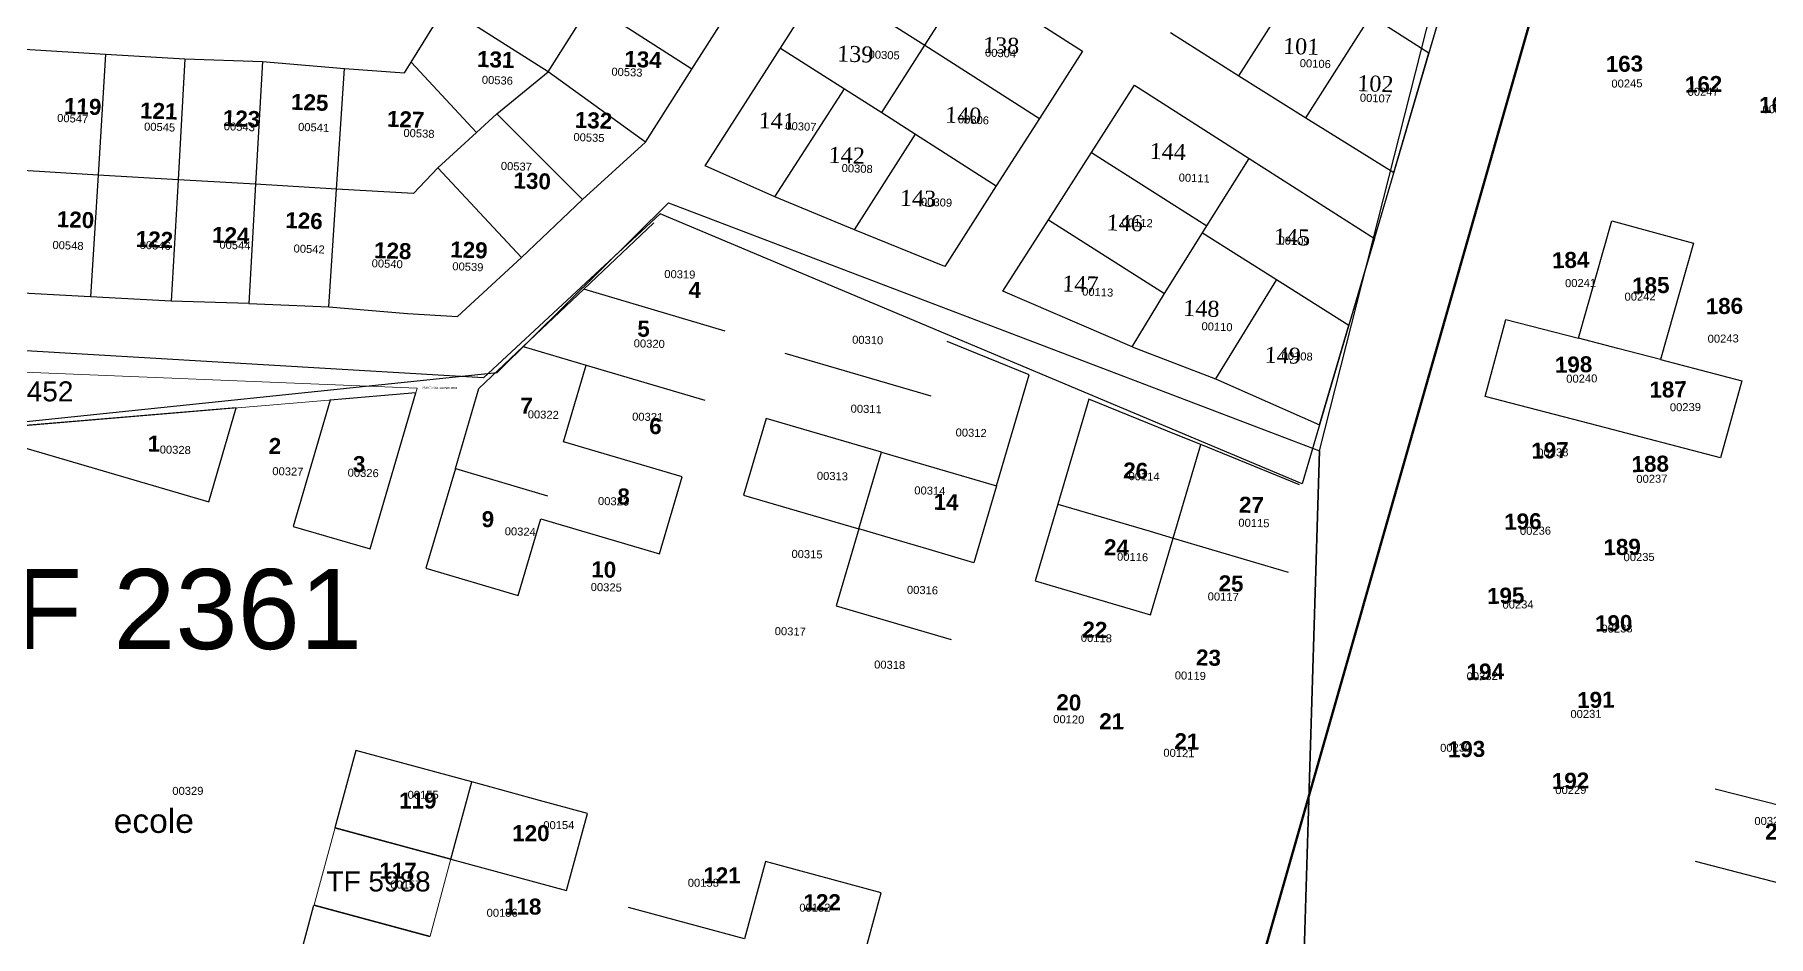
# Model space of a CAD drawing. Header units: metres. Extents: x 0 to 1324930, y 0 to 1631912.
# Drawn here: x 254117.3 to 254333.9, y 1630912.4 to 1631025.1 of the extents above; entities that cross this region are included whole.
import ezdxf
from ezdxf.enums import TextEntityAlignment as Align

# ---------------------------------------------------------------- set-up
doc = ezdxf.new("R2010")
doc.units = ezdxf.units.M
doc.header["$MEASUREMENT"] = 0
for name, color, linetype, lineweight in [('ASSIETTE IMMAT', 7, 'Continuous', 0), ('LimiteTF', 4, 'Continuous', 13), ('Numero_TF', 7, 'Continuous', 0), ('Réquisition', 240, 'Continuous', 0)]:
    doc.layers.add(name, color=color, linetype=linetype, lineweight=lineweight)
for name, color, linetype in [('limites_parcelles', 7, 'Continuous'), ('limites_sections', 7, 'Continuous'), ('limites_tf', 7, 'Continuous'), ('numero_lot', 7, 'Continuous'), ('numero_parcelle', 7, 'Continuous'), ('toponymie', 7, 'Continuous')]:
    doc.layers.add(name, color=color, linetype=linetype)
doc.styles.add('Style-Arial', font='arial.ttf')
doc.styles.add('Style-FANCY', font='times.ttf')
doc.styles.add('style1', font='')
doc.styles.get('style1').set_extended_font_data('Times New Roman', bold=True)

# ---------------------------------------------------------------- blocks, each defined once
blk = doc.blocks.new('*U83')
at = {"layer": 'LimiteTF', "color": 5, "linetype": 'Continuous', "lineweight": 30}
for p, q in [((69.929994, 87.669996, 0.00005), (91.339994, 108.869996, 0.00005)), ((91.339994, 108.869996, 0.00005), (172.679994, 77.899996, 0.00005)), ((-172.680006, 62.459996, 0.00005), (69.929994, 87.669996, 0.00005)), ((172.679994, 77.899996, 0.00005), (167.209994, -100.580004, 0.00005))]:
    blk.add_line(p, q, dxfattribs=at)
blk = doc.blocks.new('*U93')
at = {"layer": 'LimiteTF', "color": 5, "linetype": 'Continuous', "lineweight": 30}
for p, q in [((118.400028, 101.540028), (60.410028, -123.859972)), ((-20.879972, -92.869972), (-42.269972, -114.119972)), ((60.410028, -123.859972), (-20.879972, -92.869972)), ((-42.269972, -114.119972), (-118.399972, -112.229972))]:
    blk.add_line(p, q, dxfattribs=at)

msp = doc.modelspace()

# ---------------------------------------------------------------- linework, layer by layer
at = {"layer": 'ASSIETTE IMMAT', "color": 2, "linetype": 'Continuous', "lineweight": 30, "elevation": 0.00005, "flags": 128}
msp.add_lwpolyline([(254366.42724, 1631239.59217), (254359.15379, 1631208.87181), (254551.8551, 1631158.38071), (254480.32743, 1630878.12873), (254484.96735, 1630876.88831), (254484.96735, 1630876.88831), (254483.023, 1630869.4867), (254395.3871, 1630569.1026), (254394.76363, 1630566.741), (254382.80045, 1630626.43015), (254377.21493, 1630714.46368), (254399.21894, 1630756.61485), (254364.10084, 1630778.875), (254312.24829, 1630786.52013), (254272.3531, 1630794.59252), (254277.8231, 1630973.07252), (254333.84861, 1631193.82775), (254215.74971, 1631218.84719), (254186.92892, 1631154.99755), (254121.01885, 1631074.58379), (254089.057, 1630989.11905), (254053.7681, 1630970.23752), (253929.00716, 1630963.07748)], dxfattribs=at)
at = {"layer": 'limites_parcelles'}
for p, q in [((254295.8789, 1631037.77048), (254291.47564, 1631022.78094)), ((254210.47386, 1631023.38856), (254215.86242, 1631031.81217)), ((254215.86242, 1631031.81217), (254228.49937, 1631023.73113)), ((254228.49937, 1631023.73113), (254233.88848, 1631032.15542)), ((254233.88848, 1631032.15542), (254248.21052, 1631022.99681)), ((254267.73764, 1631019.89662), (254275.8798, 1631032.75428)), ((254164.32541, 1631021.63037), (254168.6192, 1631028.55767)), ((254181.44079, 1631020.43152), (254168.6192, 1631028.55767)), ((254181.44079, 1631020.43152), (254186.77805, 1631028.81491)), ((254199.39917, 1631020.74244), (254186.77805, 1631028.81491)), ((254199.39917, 1631020.74244), (254204.78454, 1631029.1681)), ((254276.12106, 1631014.66976), (254284.2472, 1631027.40344)), ((254284.2472, 1631027.40344), (254291.47564, 1631022.78094)), ((254259.18207, 1631025.3366), (254267.73764, 1631019.89662)), ((254116.01933, 1631023.24081), (254126.12531, 1631022.63727)), ((254201.06525, 1631008.68067), (254210.47386, 1631023.38856)), ((254210.47386, 1631023.38856), (254218.48174, 1631018.27791)), ((254223.11804, 1631015.31901), (254228.49937, 1631023.73113)), ((254228.49937, 1631023.73113), (254242.82285, 1631014.57161)), ((254248.21052, 1631022.99681), (254242.82285, 1631014.57161)), ((254126.12531, 1631022.63727), (254125.20801, 1631007.52239)), ((254126.12531, 1631022.63727), (254136.06272, 1631022.0438)), ((254136.06272, 1631022.0438), (254135.19723, 1631006.93517)), ((254136.06272, 1631022.0438), (254145.75882, 1631021.69921)), ((254145.75882, 1631021.69921), (254144.88153, 1631006.36588)), ((254145.75882, 1631021.69921), (254156.01494, 1631020.83858)), ((254155.0107, 1631005.77043), (254156.01494, 1631020.83858)), ((254156.01494, 1631020.83858), (254163.49922, 1631020.29745)), ((254163.49922, 1631020.29745), (254164.32541, 1631021.63037)), ((254164.32541, 1631021.63037), (254172.49236, 1631012.83356)), ((254287.08492, 1631007.83407), (254291.47564, 1631022.78094)), ((254175.02145, 1631015.156), (254181.44079, 1631020.43152)), ((254193.58537, 1631011.64647), (254181.44079, 1631020.43152)), ((254193.58537, 1631011.64647), (254199.39917, 1631020.74244)), ((254249.32318, 1631010.34452), (254254.70999, 1631018.76549)), ((254254.70999, 1631018.76549), (254269.03284, 1631009.60874)), ((254267.73764, 1631019.89662), (254276.12106, 1631014.66976)), ((254209.77656, 1631004.7977), (254218.48174, 1631018.27791)), ((254218.48174, 1631018.27791), (254223.11804, 1631015.31901)), ((254172.49236, 1631012.83356), (254175.02145, 1631015.156)), ((254175.02145, 1631015.156), (254185.74936, 1631004.45728)), ((254223.11804, 1631015.31901), (254227.33248, 1631012.62935)), ((254242.82285, 1631014.57161), (254237.42299, 1631006.18957)), ((254276.12106, 1631014.66976), (254287.08492, 1631007.83407)), ((254167.66909, 1631008.40443), (254172.49236, 1631012.83356)), ((254219.70773, 1631000.6688), (254227.33248, 1631012.62935)), ((254227.33248, 1631012.62935), (254237.42299, 1631006.18957)), ((254193.58537, 1631011.64647), (254185.74936, 1631004.45728)), ((254243.93421, 1631001.92016), (254249.32318, 1631010.34452)), ((254249.32318, 1631010.34452), (254263.74838, 1631001.16955)), ((254125.20801, 1631007.52239), (254115.12909, 1631008.11488)), ((254167.66909, 1631008.40443), (254164.63594, 1631005.20461)), ((254167.66909, 1631008.40443), (254178.11808, 1630997.20107)), ((254209.77656, 1631004.7977), (254201.06525, 1631008.68067)), ((254263.74838, 1631001.16955), (254269.03284, 1631009.60874)), ((254269.03284, 1631009.60874), (254284.66963, 1630999.61196)), ((254125.20801, 1631007.52239), (254124.28434, 1630992.30274)), ((254135.19723, 1631006.93517), (254125.20801, 1631007.52239)), ((254135.19723, 1631006.93517), (254134.32872, 1630991.77398)), ((254144.88153, 1631006.36588), (254135.19723, 1631006.93517)), ((254144.88153, 1631006.36588), (254144.0298, 1630991.4793)), ((254155.0107, 1631005.77043), (254144.88153, 1631006.36588)), ((254154.02916, 1630991.04276), (254155.0107, 1631005.77043)), ((254164.63594, 1631005.20461), (254155.0107, 1631005.77043)), ((254237.42299, 1631006.18957), (254231.00181, 1630996.09572)), ((254185.74936, 1631004.45728), (254178.11808, 1630997.20107)), ((254219.70773, 1631000.6688), (254209.77656, 1631004.7977)), ((254185.88481, 1630993.24597), (254194.66327, 1631001.56982)), ((254238.24933, 1630993.03322), (254243.93421, 1631001.92016)), ((254243.93421, 1631001.92016), (254258.44943, 1630992.70703)), ((254310.1695, 1630987.12075), (254314.33613, 1631001.79095)), ((254314.33613, 1631001.79095), (254324.5496, 1630999.0086)), ((254231.00181, 1630996.09572), (254219.70773, 1631000.6688)), ((254258.44943, 1630992.70703), (254263.19561, 1631000.28677)), ((254263.19561, 1631000.28677), (254263.74838, 1631001.16955)), ((254263.19561, 1631000.28677), (254272.45497, 1630994.45404)), ((254284.66963, 1630999.61196), (254281.48374, 1630988.76657)), ((254170.12916, 1630989.85628), (254178.11808, 1630997.20107)), ((254324.5496, 1630999.0086), (254320.43146, 1630984.45899)), ((254124.28434, 1630992.30274), (254114.22961, 1630992.83204)), ((254178.33858, 1630986.09053), (254185.88481, 1630993.24597)), ((254203.55623, 1630988.03025), (254185.88481, 1630993.24597)), ((254254.41802, 1630986.07458), (254238.24933, 1630993.03322)), ((254254.41802, 1630986.07458), (254258.44943, 1630992.70703)), ((254272.45497, 1630994.45404), (254264.79969, 1630982.06889)), ((254272.45497, 1630994.45404), (254281.48374, 1630988.76657)), ((254134.32872, 1630991.77398), (254124.28434, 1630992.30274)), ((254144.0298, 1630991.4793), (254134.32872, 1630991.77398)), ((254144.0298, 1630991.4793), (254154.02916, 1630991.04276)), ((254154.02916, 1630991.04276), (254163.86171, 1630990.20841)), ((254163.86171, 1630990.20841), (254170.12916, 1630989.85628)), ((254277.82345, 1630976.30621), (254281.48374, 1630988.76657)), ((254298.49133, 1630979.86603), (254301.10107, 1630989.48742)), ((254301.10107, 1630989.48742), (254310.1695, 1630987.12075)), ((254241.5583, 1630982.54976), (254231.30777, 1630986.71578)), ((254315.10485, 1630985.84243), (254310.1695, 1630987.12075)), ((254172.80145, 1630980.84014), (254178.33858, 1630986.09053)), ((254178.33858, 1630986.09053), (254186.18576, 1630983.77761)), ((254229.29443, 1630979.87685), (254211.06725, 1630985.24574)), ((254254.41802, 1630986.07458), (254264.79969, 1630982.06889)), ((254320.43146, 1630984.45899), (254315.10485, 1630985.84243)), ((254320.43146, 1630984.45899), (254330.56321, 1630981.81561)), ((254183.35569, 1630974.17946), (254186.18576, 1630983.77761)), ((254186.18576, 1630983.77761), (254201.01744, 1630979.4036)), ((254237.46667, 1630968.67331), (254241.5583, 1630982.54976)), ((254264.79969, 1630982.06889), (254277.82345, 1630976.30621)), ((254330.56321, 1630981.81561), (254327.92347, 1630972.19384)), ((254164.89949, 1630980.30155), (254154.21944, 1630979.40499)), ((254159.19055, 1630960.79951), (254164.89949, 1630980.30155)), ((254169.85374, 1630970.86142), (254172.80145, 1630980.84014)), ((254312.63556, 1630976.18279), (254298.49133, 1630979.86603)), ((254142.46747, 1630978.41916), (254108.67207, 1630975.58826)), ((254139.03383, 1630966.69169), (254142.46747, 1630978.41916)), ((254154.21944, 1630979.40499), (254149.59461, 1630963.61098)), ((254249.00468, 1630979.51546), (254245.13413, 1630966.39813)), ((254260.17494, 1630974.98204), (254249.00468, 1630979.51546)), ((254108.67207, 1630975.58826), (254139.03383, 1630966.69169)), ((254208.67408, 1630977.11661), (254205.84989, 1630967.54538)), ((254223.07057, 1630972.89098), (254208.67408, 1630977.11661)), ((254327.92347, 1630972.19384), (254312.63556, 1630976.18279)), ((254198.18733, 1630969.80307), (254183.35569, 1630974.17946)), ((254259.52493, 1630962.15319), (254262.9743, 1630973.84231)), ((254262.9743, 1630973.84231), (254260.17494, 1630974.98204)), ((254275.31431, 1630968.83032), (254262.9743, 1630973.84231)), ((254220.24068, 1630963.30045), (254223.07057, 1630972.89098)), ((254223.07057, 1630972.89098), (254226.90695, 1630971.76702)), ((254226.90695, 1630971.76702), (254237.46667, 1630968.67331)), ((254169.85374, 1630970.86142), (254166.18077, 1630958.3886)), ((254169.85374, 1630970.86142), (254181.37497, 1630967.46184)), ((254195.35745, 1630960.21254), (254198.18733, 1630969.80307)), ((254205.84989, 1630967.54538), (254220.24068, 1630963.30045)), ((254237.46667, 1630968.67331), (254234.64169, 1630959.06529)), ((254177.6995, 1630954.99652), (254180.52771, 1630964.58837)), ((254180.52771, 1630964.58837), (254195.35745, 1630960.21254)), ((254245.13413, 1630966.39813), (254242.30425, 1630956.8076)), ((254245.13413, 1630966.39813), (254256.65285, 1630963.00605)), ((254149.59461, 1630963.61098), (254159.19055, 1630960.79951)), ((254220.24068, 1630963.30045), (254217.41753, 1630953.71569)), ((254225.61316, 1630961.72047), (254220.24068, 1630963.30045)), ((254256.65285, 1630963.00605), (254259.52493, 1630962.15319)), ((254229.02937, 1630960.7158), (254225.61316, 1630961.72047)), ((254234.64169, 1630959.06529), (254229.02937, 1630960.7158)), ((254256.69504, 1630952.56266), (254259.52493, 1630962.15319)), ((254259.52493, 1630962.15319), (254273.91594, 1630957.91825)), ((254166.18077, 1630958.3886), (254177.6995, 1630954.99652)), ((254242.30425, 1630956.8076), (254256.69504, 1630952.56266)), ((254217.41753, 1630953.71569), (254231.81181, 1630949.47476)), ((254157.4047, 1630935.61305), (254154.7915, 1630925.95121)), ((254171.8915, 1630931.69121), (254157.4047, 1630935.61305)), ((254169.27004, 1630922.03018), (254171.8915, 1630931.69121)), ((254180.37926, 1630929.38549), (254171.8915, 1630931.69121)), ((254327.23895, 1630930.85022), (254341.47266, 1630927.20809)), ((254186.3715, 1630927.76121), (254180.37926, 1630929.38549)), ((254183.7515, 1630918.11121), (254186.3715, 1630927.76121)), ((254154.7915, 1630925.95121), (254169.27004, 1630922.03018)), ((254169.27004, 1630922.03018), (254183.7515, 1630918.11121)), ((254208.58033, 1630921.74888), (254205.95857, 1630912.08602)), ((254223.06033, 1630917.81888), (254208.58033, 1630921.74888)), ((254339.46838, 1630917.9442), (254324.7828, 1630921.74068)), ((254220.44033, 1630908.16888), (254223.06033, 1630917.81888)), ((254149.5615, 1630906.65121), (254152.1815, 1630916.30121)), ((254152.1815, 1630916.30121), (254166.65998, 1630912.37962)), ((254205.95857, 1630912.08602), (254191.48033, 1630916.00888))]:
    msp.add_line(p, q, dxfattribs=at)
at = {"layer": 'limites_sections', "color": 112, "linetype": 'Continuous', "lineweight": 40, "flags": 128}
for points in [[(253674.5907, 1631377.4081), (253696.53778, 1631631.55299), (253757.0504, 1631605.0124), (254274.3391, 1631378.1314), (254391.23009, 1631349.84463), (254373.7007, 1631270.31254), (254242.09831, 1630809.46707), (253976.91465, 1630881.7928), (253928.21617, 1630961.4925), (253736.80282, 1630938.19152), (253609.69659, 1630931.39724), (253609.13338, 1630987.02081), (253623.83294, 1631051.57557), (253646.24496, 1631234.3197), (253674.5907, 1631377.4081)], [(254391.23031, 1631349.84458), (254616.78469, 1631295.26207), (254601.91905, 1631243.02459), (254569.5419, 1631182.2248), (254530.2512, 1631049.2714), (254527.2805, 1631037.9628), (254483.023, 1630869.4867), (254450.47436, 1630757.92176), (254242.09831, 1630809.46707), (254373.7007, 1631270.31254), (254391.23031, 1631349.84458)]]:
    msp.add_lwpolyline(points, close=True, dxfattribs=at)
at = {"layer": 'limites_tf', "color": 5, "linetype": 'Continuous', "lineweight": 13}
for p, q in [((254152.2085, 1630916.33981), (254154.81851, 1630925.98981)), ((254154.81851, 1630925.98981), (254169.29851, 1630922.07981)), ((254169.29851, 1630922.07981), (254166.6885, 1630912.42981)), ((254166.6885, 1630912.42981), (254152.2085, 1630916.33981))]:
    msp.add_line(p, q, dxfattribs=at)
at = {"layer": 'Réquisition', "color": 3, "linetype": 'Continuous', "lineweight": 13, "flags": 128}
msp.add_lwpolyline([(254164.89964, 1630980.29974), (254165.0681, 1630980.9082), (254097.58998, 1630983.63701), (254096.55878, 1630978.67257), (254108.01543, 1630975.53305), (254164.89964, 1630980.29974)], dxfattribs=at)

# ---------------------------------------------------------------- block references
at = {"layer": 'limites_tf', "color": 5, "linetype": 'Continuous', "lineweight": 30, "zscale": 10, "rotation": 358.0525}
msp.add_blockref('*U93', (254219.47898, 1631094.79643), dxfattribs=at)
at = {"layer": 'limites_tf', "color": 5, "linetype": 'Continuous', "lineweight": 30}
msp.add_blockref('*U83', (254105.14311, 1630895.17252, -0.00005), dxfattribs=at)

# ---------------------------------------------------------------- texts
at = {"layer": 'numero_lot', "color": 7, "linetype": 'Continuous', "lineweight": 0, "style": 'Style-FANCY'}
for s, p in [('139', (254219.81154, 1631022.64624)), ('138', (254238.03838, 1631023.72002)), ('101', (254275.52329, 1631023.59899)), ('102', (254284.79878, 1631018.93892)), ('141', (254210.01162, 1631014.30764)), ('140', (254233.30049, 1631014.99763)), ('142', (254218.74748, 1631009.99206)), ('144', (254258.85926, 1631010.4686)), ('143', (254227.66028, 1631004.61386)), ('146', (254253.48039, 1631001.54982)), ('145', (254274.35945, 1630999.78307)), ('147', (254247.93313, 1630993.90647)), ('148', (254263.05829, 1630990.85303)), ('149', (254273.22392, 1630985.0061))]:
    msp.add_text(s, height=1.999994, rotation=358.0575, dxfattribs=at).set_placement(p, align=Align.MIDDLE_CENTER)
at = {"layer": 'numero_lot', "color": 7, "linetype": 'Continuous', "lineweight": 0, "char_height": 2, "attachment_point": 7, "line_spacing_factor": 0.72, "style": 'style1'}
for s, insert, rotation in [('\\fArial|b1|i0|c00|p39;131', (254172.5304, 1631021.0051), 358.0574722), ('\\fArial|b1|i0|c00|p39;134', (254190.93091, 1631021.0154), 358.0574722), ('\\fArial|b1|i0|c00|p39;119', (254120.93507, 1631015.14065), 358.0574722), ('\\fArial|b1|i0|c00|p39;121', (254130.43543, 1631014.60732), 358.0574722), ('\\fArial|b1|i0|c00|p39;125', (254149.29404, 1631015.65968), 358.0574722), ('\\fArial|b1|i0|c00|p39;123', (254140.76511, 1631013.62261), 358.0574722), ('\\fArial|b1|i0|c00|p39;127', (254161.27878, 1631013.56123), 358.0574722), ('\\fArial|b1|i0|c00|p39;132', (254184.75074, 1631013.39952), 358.0574722), ('\\fArial|b1|i0|c00|p39;130', (254177.0919, 1631005.8338), 358.0574722), ('\\fArial|b1|i0|c00|p39;120', (254120.03238, 1631001.00015), 358.0574722), ('\\fArial|b1|i0|c00|p39;126', (254148.5816, 1631000.87836), 358.0574722), ('\\fArial|b1|i0|c00|p39;122', (254129.88999, 1630998.55061), 358.0574722), ('\\fArial|b1|i0|c00|p39;124', (254139.42467, 1630999.07372), 358.0574722), ('\\fArial|b1|i0|c00|p39;128', (254159.6635, 1630997.11857), 358.0574722), ('\\fArial|b1|i0|c00|p39;129', (254169.18532, 1630997.21787), 358.0574722), ('\\fArial|b1|i0|c00|p39;26', (254253.26615, 1630969.59341), 358.7499934), ('\\fArial|b1|i0|c00|p39;14', (254229.59134, 1630965.70243), 358.7499934), ('\\fArial|b1|i0|c00|p39;27', (254267.7351, 1630965.34367), 358.7499934), ('\\fArial|b1|i0|c00|p39;24', (254250.87321, 1630960.02911), 358.7499934), ('\\fArial|b1|i0|c00|p39;25', (254265.19025, 1630955.49127), 358.7499934), ('\\fArial|b1|i0|c00|p39;22', (254248.17328, 1630949.74298), 358.7499934), ('\\fArial|b1|i0|c00|p39;23', (254262.36702, 1630946.22776), 358.7499934), ('\\fArial|b1|i0|c00|p39;20', (254244.91658, 1630940.63463), 358.7499934), ('\\fArial|b1|i0|c00|p39;21', (254250.2948, 1630938.28234), 359.7500176), ('\\fArial|b1|i0|c00|p39;21', (254259.66391, 1630935.796), 358.7499934)]:
    msp.add_mtext(s, dxfattribs=dict(at, insert=insert, rotation=rotation))
at = {"layer": 'numero_lot', "color": 7, "linetype": 'Continuous', "lineweight": 13, "char_height": 2, "attachment_point": 7, "line_spacing_factor": 0.72, "style": 'style1'}
for s, insert, rotation in [('\\fArial|b1|i0|c00|p39;163', (254313.59531, 1631020.34592), 1.0559066), ('\\fArial|b1|i0|c00|p39;162', (254323.48959, 1631017.79723), 1.0559066), ('\\fArial|b1|i0|c00|p39;161', (254332.76756, 1631015.24087), 1.0559066), ('\\fArial|b1|i0|c00|p39;184', (254306.87813, 1630995.83972), 1.0559066), ('\\fArial|b1|i0|c00|p39;185', (254316.89749, 1630992.67598), 1.0559066), ('\\fArial|b1|i0|c00|p39;4', (254198.96491, 1630992.19685), 358.7499934), ('\\fArial|b1|i0|c00|p39;186', (254326.08778, 1630990.08916), 1.0559066), ('\\fArial|b1|i0|c00|p39;5', (254192.56644, 1630987.3068), 358.7499934), ('\\fArial|b1|i0|c00|p39;198', (254307.24641, 1630982.77788), 1.0559066), ('\\fArial|b1|i0|c00|p39;187', (254319.05564, 1630979.66581), 1.0559066), ('\\fArial|b1|i0|c00|p39;7', (254177.94115, 1630977.718), 358.7499934), ('\\fArial|b1|i0|c00|p39;6', (254194.04852, 1630975.14742), 358.7499934), ('\\fArial|b1|i0|c00|p39;1', (254131.40496, 1630972.98574), 358.8600252), ('\\fArial|b1|i0|c00|p39;2', (254146.51474, 1630972.68506), 358.8600252), ('\\fArial|b1|i0|c00|p39;197', (254304.29805, 1630972.05309), 1.0559066), ('\\fArial|b1|i0|c00|p39;3', (254157.03634, 1630970.39427), 358.8600252), ('\\fArial|b1|i0|c00|p39;188', (254316.82343, 1630970.35936), 1.0559066), ('\\fArial|b1|i0|c00|p39;8', (254190.07044, 1630966.34622), 358.7499934), ('\\fArial|b1|i0|c00|p39;9', (254173.11703, 1630963.51064), 358.7499934), ('\\fArial|b1|i0|c00|p39;196', (254300.91577, 1630963.17274), 1.0559066), ('\\fArial|b1|i0|c00|p39;189', (254313.31306, 1630959.97992), 1.0559066), ('\\fArial|b1|i0|c00|p39;10', (254186.81374, 1630957.23788), 358.7499934), ('\\fArial|b1|i0|c00|p39;195', (254298.77123, 1630953.89674), 1.0559066), ('\\fArial|b1|i0|c00|p39;190', (254312.2577, 1630950.45323), 1.0559066), ('\\fArial|b1|i0|c00|p39;194', (254296.21838, 1630944.41012), 1.0559066), ('\\fArial|b1|i0|c00|p39;191', (254310.02878, 1630940.88255), 1.0559066), ('\\fArial|b1|i0|c00|p39;193', (254293.87353, 1630934.72054), 1.0559066), ('\\fArial|b1|i0|c00|p39;192', (254306.8673, 1630930.77172), 1.0559066), ('\\fArial|b1|i0|c00|p39;208', (254333.50311, 1630924.43838), 1.0559066)]:
    msp.add_mtext(s, dxfattribs=dict(at, insert=insert, rotation=rotation))
at = {"layer": 'numero_lot', "color": 7, "linetype": 'Continuous', "lineweight": 0, "char_height": 2, "attachment_point": 7, "line_spacing_factor": 0.72, "style": 'style1'}
for s, insert in [('\\fArial|b1|i0|c00|p39;119', (254162.83266, 1630928.34453)), ('\\fArial|b1|i0|c00|p39;120', (254176.95415, 1630924.26576)), ('\\fArial|b1|i0|c00|p39;117', (254160.35776, 1630919.60431)), ('\\fArial|b1|i0|c00|p39;121', (254200.82966, 1630919.02163)), ('\\fArial|b1|i0|c00|p39;118', (254175.93508, 1630915.08852)), ('\\fArial|b1|i0|c00|p39;122', (254213.34975, 1630915.67121))]:
    msp.add_mtext(s, dxfattribs=dict(at, insert=insert))
at = {"layer": 'numero_parcelle', "color": 5, "lineweight": 13, "style": 'Style-Arial'}
for s, rotation, p in [('00305', 357.88, (254221.50201, 1631023.09737)), ('00304', 357.88, (254236.04355, 1631023.32867)), ('00533', 357.88, (254189.36518, 1631020.95185)), ('00106', 357.88, (254275.36616, 1631022.01441)), ('00536', 357.88, (254173.17978, 1631019.93484)), ('00107', 357.88, (254282.87648, 1631017.69601)), ('00547', 357.88, (254120.11932, 1631015.16504)), ('00306', 357.88, (254232.65905, 1631014.98838)), ('00545', 357.88, (254130.97924, 1631014.08964)), ('00543', 357.88, (254140.93833, 1631014.12501)), ('00541', 357.88, (254150.22054, 1631014.05076)), ('00538', 357.88, (254163.37987, 1631013.29427)), ('00535', 357.88, (254184.62194, 1631012.77729)), ('00307', 357.88, (254211.09843, 1631014.17035)), ('00537', 357.88, (254175.55388, 1631009.17794)), ('00308', 357.88, (254218.13165, 1631008.90761)), ('00111', 357.88, (254260.24159, 1631007.72105)), ('00309', 357.88, (254228.04874, 1631004.69251)), ('00112', 357.88, (254253.11438, 1631002.13594)), ('00548', 357.88, (254119.53183, 1630999.29459)), ('00546', 357.88, (254130.43158, 1630999.29515)), ('00544', 357.88, (254140.39067, 1630999.33052)), ('00109', 357.88, (254272.71542, 1630999.87115)), ('00542', 357.88, (254149.65795, 1630998.85279)), ('00540', 357.88, (254159.41296, 1630997.0102)), ('00539', 357.88, (254169.49149, 1630996.63711)), ('00319', 358.75, (254195.96507, 1630995.66487)), ('00113', 357.88, (254248.17988, 1630993.46822)), ('00110', 357.88, (254263.09108, 1630989.14521)), ('00320', 358.75, (254192.14433, 1630986.99797)), ('00310', 358.75, (254219.43349, 1630987.45423)), ('00108', 357.88, (254273.10488, 1630985.46525)), ('00322', 358.75, (254178.90396, 1630978.13275)), ('00321', 358.75, (254191.94469, 1630977.8482)), ('00311', 358.75, (254219.24558, 1630978.84269)), ('00312', 358.75, (254232.36203, 1630975.86409)), ('00328', 358.86, (254132.92462, 1630973.73356)), ('00327', 358.86, (254146.99324, 1630971.03055)), ('00326', 358.86, (254156.40445, 1630970.84328)), ('00313', 358.75, (254215.0274, 1630970.4537)), ('00114', 358.75, (254253.96218, 1630970.40893)), ('00323', 358.75, (254187.67953, 1630967.30632)), ('00314', 358.75, (254227.20146, 1630968.63491)), ('00115', 358.75, (254267.68918, 1630964.59001)), ('00324', 358.75, (254176.02956, 1630963.52194)), ('00315', 358.75, (254211.85538, 1630960.69568)), ('00116', 358.75, (254252.53202, 1630960.34368)), ('00325', 358.75, (254186.77244, 1630956.55655)), ('00316', 358.75, (254226.28394, 1630956.20765)), ('00117', 358.75, (254263.8567, 1630955.38489)), ('00317', 358.75, (254209.76182, 1630951.04876)), ('00118', 358.75, (254248.00678, 1630950.21133)), ('00318', 358.75, (254222.17964, 1630946.87384)), ('00119', 358.75, (254259.74066, 1630945.51286)), ('00120', 358.75, (254244.55707, 1630940.05552)), ('00121', 358.75, (254258.3193, 1630935.85126))]:
    msp.add_text(s, height=1, rotation=rotation, dxfattribs=at).set_placement(p, align=Align.TOP_LEFT)
at = {"layer": 'numero_parcelle', "color": 5, "lineweight": 0, "style": 'Style-Arial'}
for s, rotation, p in [('00245', 0.71413, (254314.27516, 1631019.44068)), ('00247', 0.71413, (254323.79366, 1631018.41108)), ('00249', 0.71413, (254333.16261, 1631016.23138)), ('00241', 0.71413, (254308.48537, 1630994.51002)), ('00242', 0.71413, (254315.91662, 1630992.8217)), ('00243', 0.71413, (254326.30155, 1630987.56471)), ('00240', 0.71413, (254308.63417, 1630982.57253)), ('00239', 0.71413, (254321.58507, 1630979.00218)), ('00238', 0.71413, (254305.02071, 1630973.34158)), ('00237', 0.71413, (254317.39451, 1630970.0511)), ('00236', 0.71413, (254302.84823, 1630963.55447)), ('00235', 0.71413, (254315.79556, 1630960.27114)), ('00234', 0.71413, (254300.6686, 1630954.34139)), ('00233', 0.71413, (254313.03882, 1630951.33793)), ('00232', 0.71413, (254296.19127, 1630945.38673)), ('00231', 0.71413, (254309.15649, 1630940.66833)), ('00230', 0.71413, (254292.87775, 1630936.4497)), ('00329', 0.13636, (254134.48737, 1630931.07547, -256204.48438)), ('00155', 0.13636, (254163.88204, 1630930.58619)), ('00229', 0.71413, (254307.26719, 1630931.17181)), ('00154', 0.13636, (254180.83252, 1630926.79776)), ('00325', 0.71413, (254332.13979, 1630927.30221)), ('00157', 0.13636, (254161.72274, 1630919.36824)), ('00153', 0.13636, (254198.88413, 1630919.59342)), ('00156', 0.13636, (254173.75411, 1630915.84159)), ('00152', 0.13636, (254212.82726, 1630916.48155))]:
    msp.add_text(s, height=1, rotation=rotation, dxfattribs=at).set_placement(p, align=Align.TOP_LEFT)
at = {"layer": 'numero_tf', "color": 4, "linetype": 'Continuous', "lineweight": 0, "style": 'Style-Arial'}
for s, height, p in [('TF 2361', 10, (254106.16111, 1630958.29432)), ('TF 5988', 2.5, (254153.75031, 1630920.50918)), ('TF 5988', 2.5, (254153.75031, 1630920.50918))]:
    msp.add_text(s, height=height, dxfattribs=at).set_placement(p, align=Align.TOP_LEFT)
at = {"layer": 'Réquisition', "color": 3, "linetype": 'Continuous', "lineweight": 13, "style": 'Style-Arial'}
msp.add_text('Req 452', height=2.5, dxfattribs=at).set_placement((254108.92046, 1630981.74411), align=Align.TOP_LEFT)
msp.add_text('254165.0681 1630980.9082', height=0.25, rotation=359.5081, dxfattribs=at).set_placement((254165.71152, 1630981.07376), align=Align.TOP_LEFT)
at = {"layer": 'toponymie', "color": 7, "linetype": 'Continuous', "lineweight": 13, "style": 'Style-Arial'}
msp.add_text('ecole', height=3, dxfattribs=at).set_placement((254132.17374, 1630926.82782), align=Align.MIDDLE_CENTER)

doc.saveas('drawing.dxf')
